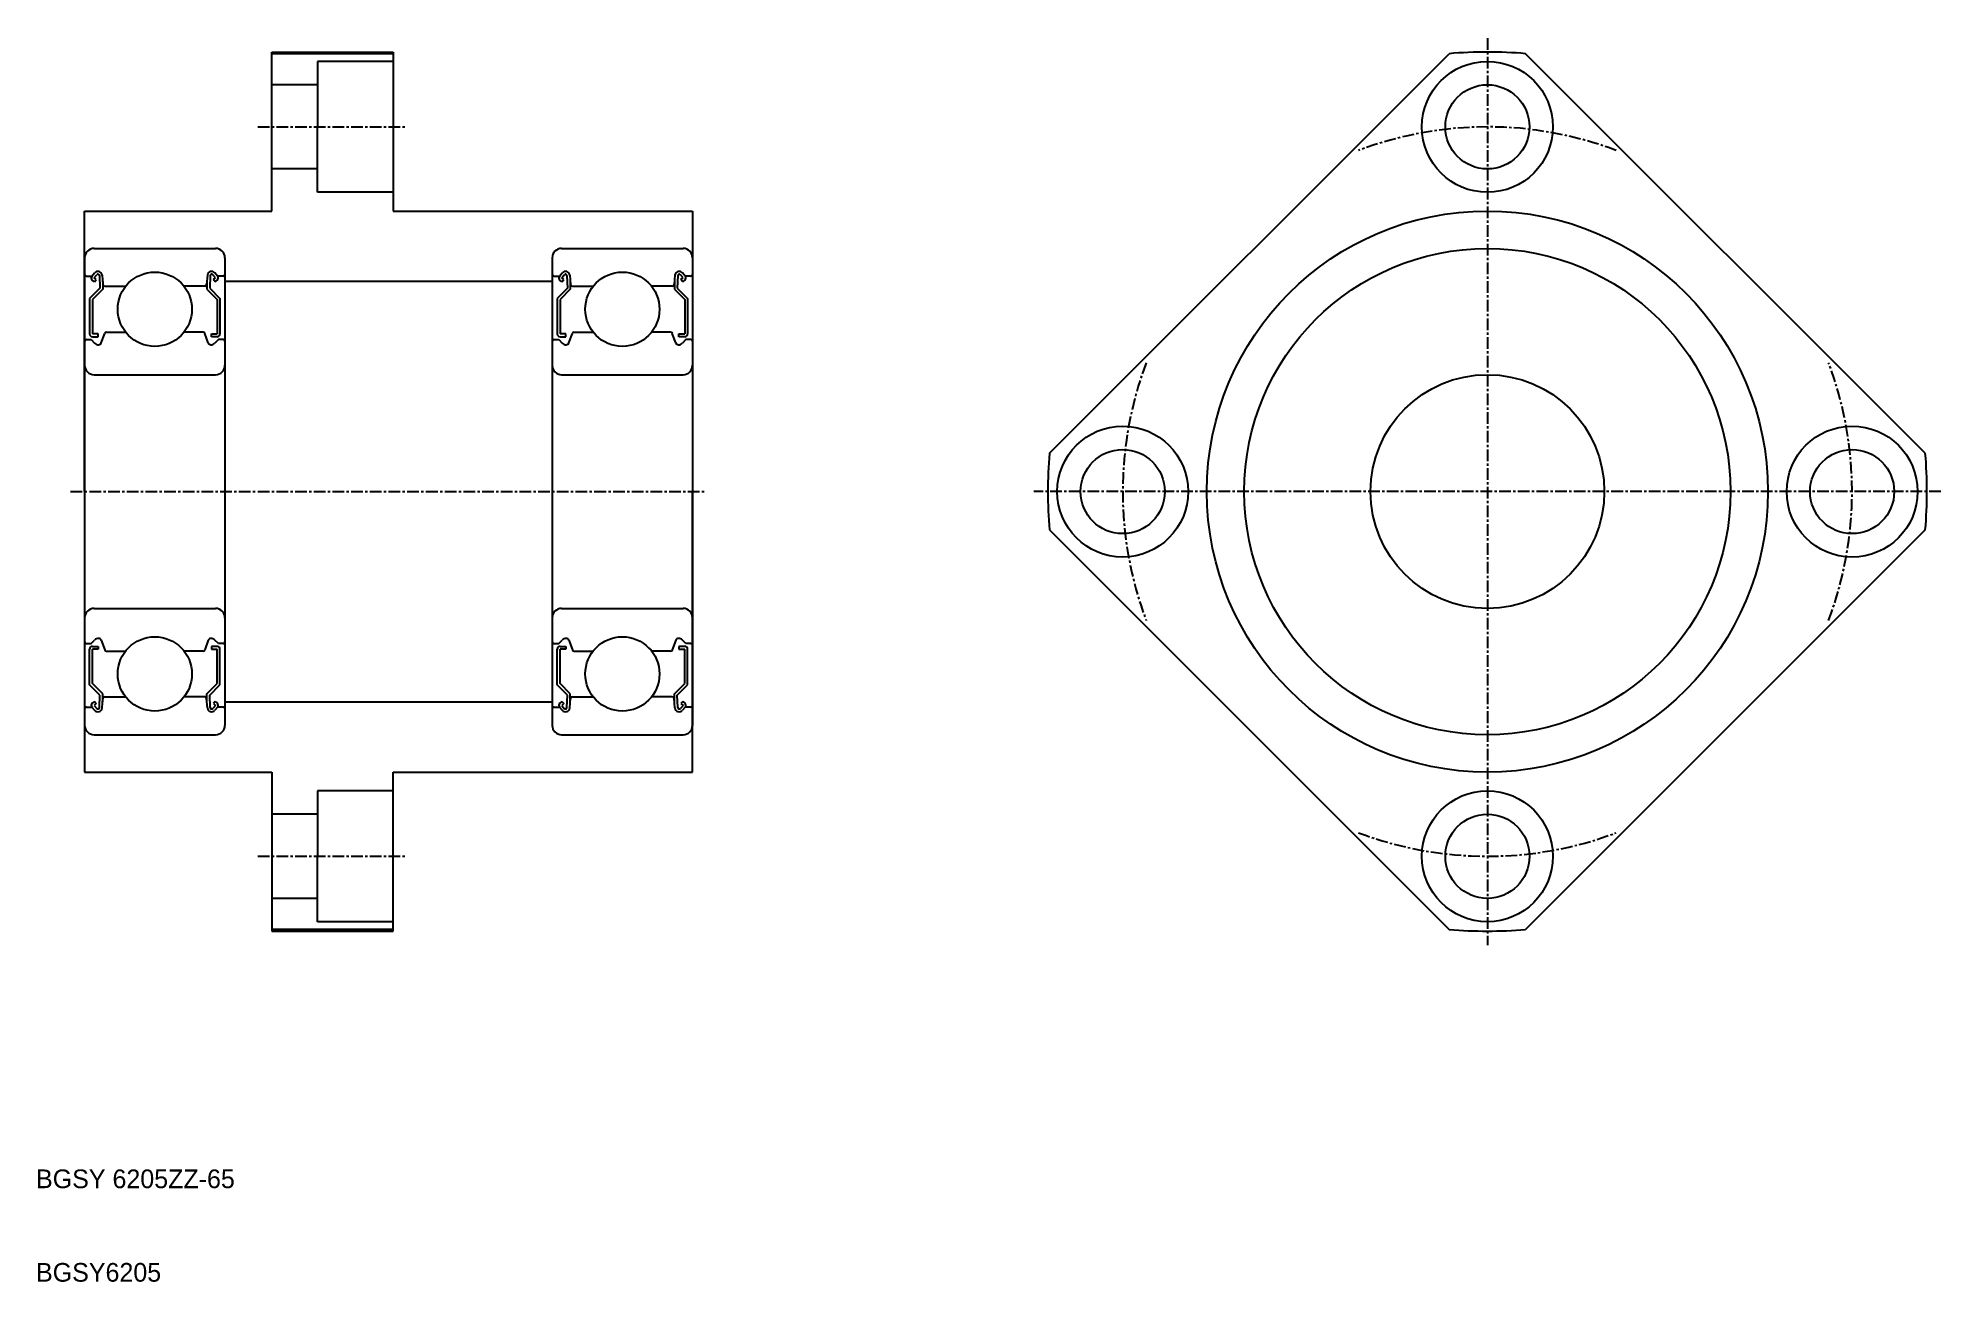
# Model space of a CAD drawing. Extents: x 154 to 358, y 30 to 163.
import ezdxf

# ---------------------------------------------------------------- set-up
doc = ezdxf.new("R2010")
doc.units = 0
doc.linetypes.add('CENTER', pattern=[2, 1.25, -0.25, 0.25, -0.25])
doc.linetypes.add('DASHED', pattern=[19.05, 12.7, -6.35])
doc.layers.get('0').update_dxf_attribs({"linetype": 'CONTINUOUS'})
doc.layers.add('CENTER', color=1, linetype='CENTER')

msp = doc.modelspace()

# ---------------------------------------------------------------- linework, layer by layer
for p, q in [((179.23, 161.54), (192.23, 161.54)), ((179.23, 144.54), (179.23, 161.54)), ((192.23, 161.36), (179.23, 161.36)), ((192.23, 161.54), (192.23, 144.54)), ((262.4, 118.63), (305.14, 161.36)), ((356.05, 118.63), (313.32, 161.36)), ((159.23, 114.54), (159.23, 144.54)), ((159.23, 144.54), (179.23, 144.54)), ((192.23, 144.54), (224.23, 144.54)), ((224.23, 144.54), (224.23, 114.54)), ((160.23, 140.54), (173.23, 140.54)), ((210.23, 140.54), (223.23, 140.54)), ((159.23, 139.54), (159.23, 89.54)), ((174.23, 139.54), (174.23, 89.54)), ((209.23, 139.54), (209.23, 89.54)), ((224.23, 139.54), (224.23, 89.54)), ((159.43, 137.59), (160.01, 137.59)), ((160.01, 137.59), (160.29, 137.92)), ((160.27, 136.97), (160.04, 137.16)), ((160.24, 137.39), (160.52, 137.73)), ((160.47, 137.2), (160.24, 137.39)), ((160.27, 136.97), (160.47, 137.2)), ((160.8, 137.63), (160.86, 136.29)), ((161.1, 137.67), (161.19, 136.67)), ((161.16, 137.01), (161.16, 136.17)), ((161.39, 136.49), (163.6, 136.49)), ((172.07, 136.49), (169.85, 136.49)), ((172.35, 137.67), (172.27, 136.67)), ((172.3, 137.01), (172.3, 136.17)), ((172.65, 137.63), (172.6, 136.29)), ((173.22, 137.39), (172.93, 137.73)), ((172.99, 137.2), (173.22, 137.39)), ((173.18, 136.97), (172.99, 137.2)), ((173.45, 137.59), (173.16, 137.92)), ((173.18, 136.97), (173.41, 137.16)), ((174.03, 137.59), (173.45, 137.59)), ((209.43, 137.59), (210.01, 137.59)), ((210.01, 137.59), (210.29, 137.92)), ((210.27, 136.97), (210.04, 137.16)), ((210.24, 137.39), (210.52, 137.73)), ((210.47, 137.2), (210.24, 137.39)), ((210.27, 136.97), (210.47, 137.2)), ((210.8, 137.63), (210.86, 136.29)), ((211.1, 137.67), (211.19, 136.67)), ((211.16, 137.01), (211.16, 136.17)), ((211.39, 136.49), (213.6, 136.49)), ((222.07, 136.49), (219.85, 136.49)), ((222.35, 137.67), (222.27, 136.67)), ((222.3, 137.01), (222.3, 136.17)), ((222.65, 137.63), (222.6, 136.29)), ((223.22, 137.39), (222.93, 137.73)), ((222.99, 137.2), (223.22, 137.39)), ((223.18, 136.97), (222.99, 137.2)), ((223.45, 137.59), (223.16, 137.92)), ((223.18, 136.97), (223.41, 137.16)), ((224.03, 137.59), (223.45, 137.59)), ((160.86, 136.29), (159.76, 135.19)), ((159.76, 135.19), (159.76, 131.39)), ((161.16, 136.17), (160.06, 135.07)), ((160.06, 135.07), (160.06, 131.39)), ((172.3, 136.17), (173.4, 135.07)), ((172.6, 136.29), (173.7, 135.19)), ((173.4, 135.07), (173.4, 131.39)), ((173.7, 135.19), (173.7, 131.39)), ((210.86, 136.29), (209.76, 135.19)), ((209.76, 135.19), (209.76, 131.39)), ((211.16, 136.17), (210.06, 135.07)), ((210.06, 135.07), (210.06, 131.39)), ((222.3, 136.17), (223.4, 135.07)), ((222.6, 136.29), (223.7, 135.19)), ((223.4, 135.07), (223.4, 131.39)), ((223.7, 135.19), (223.7, 131.39)), ((159.43, 130.79), (159.93, 130.79)), ((159.93, 130.79), (160.3, 130.41)), ((160.68, 131.39), (160.06, 131.39)), ((160.06, 131.09), (160.68, 131.09)), ((160.68, 131.09), (160.68, 131.39)), ((161.01, 130.43), (161.38, 131.45)), ((161.57, 131.59), (163.6, 131.59)), ((171.89, 131.59), (169.85, 131.59)), ((172.44, 130.43), (172.07, 131.45)), ((172.78, 131.09), (172.78, 131.39)), ((172.78, 131.39), (173.4, 131.39)), ((173.4, 131.09), (172.78, 131.09)), ((173.53, 130.79), (173.15, 130.41)), ((174.03, 130.79), (173.53, 130.79)), ((209.43, 130.79), (209.93, 130.79)), ((209.93, 130.79), (210.3, 130.41)), ((210.68, 131.39), (210.06, 131.39)), ((210.06, 131.09), (210.68, 131.09)), ((210.68, 131.09), (210.68, 131.39)), ((211.01, 130.43), (211.38, 131.45)), ((211.57, 131.59), (213.6, 131.59)), ((221.89, 131.59), (219.85, 131.59)), ((222.44, 130.43), (222.07, 131.45)), ((222.78, 131.09), (222.78, 131.39)), ((222.78, 131.39), (223.4, 131.39)), ((223.4, 131.09), (222.78, 131.09)), ((223.53, 130.79), (223.15, 130.41)), ((224.03, 130.79), (223.53, 130.79)), ((160.23, 127.04), (173.23, 127.04)), ((210.23, 127.04), (223.23, 127.04)), ((159.23, 114.54), (159.23, 84.54)), ((224.23, 84.54), (224.23, 114.54)), ((262.4, 110.45), (305.14, 67.71)), ((356.05, 110.45), (313.32, 67.71)), ((160.23, 102.04), (173.23, 102.04)), ((210.23, 102.04), (223.23, 102.04)), ((159.43, 98.29), (159.93, 98.29)), ((159.76, 93.88), (159.76, 97.69)), ((159.93, 98.29), (160.3, 98.66)), ((160.06, 97.99), (160.68, 97.99)), ((160.06, 94.01), (160.06, 97.69)), ((160.68, 97.69), (160.06, 97.69)), ((160.68, 97.99), (160.68, 97.69)), ((161.01, 98.64), (161.38, 97.62)), ((172.44, 98.64), (172.07, 97.62)), ((172.78, 97.99), (172.78, 97.69)), ((173.4, 97.99), (172.78, 97.99)), ((172.78, 97.69), (173.4, 97.69)), ((173.53, 98.29), (173.15, 98.66)), ((173.4, 94.01), (173.4, 97.69)), ((174.03, 98.29), (173.53, 98.29)), ((173.7, 93.88), (173.7, 97.69)), ((209.43, 98.29), (209.93, 98.29)), ((209.76, 93.88), (209.76, 97.69)), ((209.93, 98.29), (210.3, 98.66)), ((210.06, 97.99), (210.68, 97.99)), ((210.68, 97.69), (210.06, 97.69)), ((210.06, 94.01), (210.06, 97.69)), ((210.68, 97.99), (210.68, 97.69)), ((211.01, 98.64), (211.38, 97.62)), ((222.44, 98.64), (222.07, 97.62)), ((222.78, 97.99), (222.78, 97.69)), ((223.4, 97.99), (222.78, 97.99)), ((222.78, 97.69), (223.4, 97.69)), ((223.53, 98.29), (223.15, 98.66)), ((223.4, 94.01), (223.4, 97.69)), ((224.03, 98.29), (223.53, 98.29)), ((223.7, 93.88), (223.7, 97.69)), ((161.57, 97.49), (163.6, 97.49)), ((171.89, 97.49), (169.85, 97.49)), ((211.57, 97.49), (213.6, 97.49)), ((221.89, 97.49), (219.85, 97.49)), ((160.86, 92.78), (159.76, 93.88)), ((161.16, 92.91), (160.06, 94.01)), ((172.3, 92.91), (173.4, 94.01)), ((172.6, 92.78), (173.7, 93.88)), ((210.86, 92.78), (209.76, 93.88)), ((211.16, 92.91), (210.06, 94.01)), ((222.3, 92.91), (223.4, 94.01)), ((222.6, 92.78), (223.7, 93.88)), ((160.27, 92.1), (160.04, 91.91)), ((160.47, 91.87), (160.24, 91.68)), ((160.24, 91.68), (160.52, 91.34)), ((160.27, 92.1), (160.47, 91.87)), ((160.8, 91.44), (160.86, 92.78)), ((161.1, 91.41), (161.19, 92.4)), ((161.16, 92.06), (161.16, 92.91)), ((161.39, 92.59), (163.6, 92.59)), ((172.07, 92.59), (169.85, 92.59)), ((172.35, 91.41), (172.27, 92.4)), ((172.3, 92.06), (172.3, 92.91)), ((172.65, 91.44), (172.6, 92.78)), ((173.22, 91.68), (172.93, 91.34)), ((173.18, 92.1), (172.99, 91.87)), ((172.99, 91.87), (173.22, 91.68)), ((173.18, 92.1), (173.41, 91.91)), ((210.27, 92.1), (210.04, 91.91)), ((210.47, 91.87), (210.24, 91.68)), ((210.24, 91.68), (210.52, 91.34)), ((210.27, 92.1), (210.47, 91.87)), ((210.8, 91.44), (210.86, 92.78)), ((211.1, 91.41), (211.19, 92.4)), ((211.16, 92.06), (211.16, 92.91)), ((211.39, 92.59), (213.6, 92.59)), ((222.07, 92.59), (219.85, 92.59)), ((222.35, 91.41), (222.27, 92.4)), ((222.3, 92.06), (222.3, 92.91)), ((222.65, 91.44), (222.6, 92.78)), ((223.22, 91.68), (222.93, 91.34)), ((223.18, 92.1), (222.99, 91.87)), ((222.99, 91.87), (223.22, 91.68)), ((223.18, 92.1), (223.41, 91.91)), ((159.43, 91.49), (160.01, 91.49)), ((160.01, 91.49), (160.29, 91.15)), ((173.45, 91.49), (173.16, 91.15)), ((174.03, 91.49), (173.45, 91.49)), ((209.43, 91.49), (210.01, 91.49)), ((210.01, 91.49), (210.29, 91.15)), ((223.45, 91.49), (223.16, 91.15)), ((224.03, 91.49), (223.45, 91.49)), ((160.23, 88.54), (173.23, 88.54)), ((163.78, 88.54), (163.78, 88.54)), ((166.73, 88.54), (166.73, 88.54)), ((210.23, 88.54), (223.23, 88.54)), ((213.78, 88.54), (213.78, 88.54)), ((216.73, 88.54), (216.73, 88.54)), ((159.23, 84.54), (179.23, 84.54)), ((179.23, 84.54), (179.23, 67.54)), ((192.23, 67.54), (192.23, 84.54)), ((192.23, 84.54), (224.23, 84.54)), ((192.23, 67.71), (179.23, 67.71)), ((179.23, 67.54), (192.23, 67.54))]:
    msp.add_line(p, q)
at = {"color": 3, "linetype": 'DASHED'}
for p, q in [((192.23, 160.54), (184.13, 160.54)), ((184.13, 160.54), (184.13, 153.54)), ((184.13, 158.04), (179.23, 158.04)), ((184.13, 146.54), (184.13, 153.54)), ((184.13, 149.04), (179.23, 149.04)), ((192.23, 146.54), (184.13, 146.54)), ((192.23, 82.54), (184.13, 82.54)), ((184.13, 82.54), (184.13, 75.54)), ((184.13, 80.04), (179.23, 80.04)), ((184.13, 68.54), (184.13, 75.54)), ((184.13, 71.04), (179.23, 71.04)), ((192.23, 68.54), (184.13, 68.54))]:
    msp.add_line(p, q, dxfattribs=at)
at = {"color": 7, "linetype": 'CONTINUOUS'}
for p, q in [((174.23, 137.04), (209.23, 137.04)), ((174.23, 92.04), (209.23, 92.04))]:
    msp.add_line(p, q, dxfattribs=at)
for centre, radius in [((309.23, 153.54), 7), ((309.23, 153.54), 4.5), ((309.23, 114.54), 30), ((309.23, 114.54), 26), ((166.73, 134.04), 3.97), ((216.73, 134.04), 3.97), ((309.23, 114.54), 12.5), ((270.23, 114.54), 7), ((348.23, 114.54), 7), ((270.23, 114.54), 4.5), ((348.23, 114.54), 4.5), ((166.73, 95.04), 3.97), ((216.73, 95.04), 3.97), ((309.23, 75.54), 7), ((309.23, 75.54), 4.5)]:
    msp.add_circle(centre, radius)
for centre, radius, start, end in [((309.23, 114.54), 47, 85.0078, 94.9922), ((160.23, 139.54), 1, 90, 180), ((173.23, 139.54), 1, 0, 90), ((210.23, 139.54), 1, 90, 180), ((223.23, 139.54), 1, 0, 90), ((159.43, 137.79), 0.2, 180, 270), ((160.24, 137.39), 0.3, 139.9105, 229.9992), ((160.64, 137.63), 0.46, 4.9869, 139.9105), ((160.64, 137.63), 0.16, 2.3754, 139.9946), ((161.39, 136.69), 0.2, 184.9869, 270), ((172.07, 136.69), 0.2, 270, 355.0131), ((172.81, 137.63), 0.46, 40.0895, 175.0131), ((172.81, 137.63), 0.16, 40.0054, 177.6246), ((173.22, 137.39), 0.3, 310.0008, 40.0895), ((174.03, 137.79), 0.2, 270, 0), ((209.43, 137.79), 0.2, 180, 270), ((210.24, 137.39), 0.3, 139.9105, 229.9992), ((210.64, 137.63), 0.46, 4.9869, 139.9105), ((210.64, 137.63), 0.16, 2.3754, 139.9946), ((211.39, 136.69), 0.2, 184.9869, 270), ((222.07, 136.69), 0.2, 270, 355.0131), ((222.81, 137.63), 0.46, 40.0895, 175.0131), ((222.81, 137.63), 0.16, 40.0054, 177.6246), ((223.22, 137.39), 0.3, 310.0008, 40.0895), ((224.03, 137.79), 0.2, 270, 0), ((159.43, 130.59), 0.2, 90, 180), ((160.06, 131.39), 0.3, 180, 270), ((160.72, 130.84), 0.6, 225.0023, 272.8279), ((160.73, 130.54), 0.3, 265.4914, 340.0304), ((161.57, 131.39), 0.2, 90, 160.0304), ((171.89, 131.39), 0.2, 19.9696, 90), ((172.73, 130.54), 0.3, 199.9696, 274.5086), ((172.73, 130.84), 0.6, 267.1721, 314.9977), ((173.4, 131.39), 0.3, 270, 0), ((174.03, 130.59), 0.2, 0, 90), ((209.43, 130.59), 0.2, 90, 180), ((210.06, 131.39), 0.3, 180, 270), ((210.72, 130.84), 0.6, 225.0023, 272.8279), ((210.73, 130.54), 0.3, 265.4914, 340.0304), ((211.57, 131.39), 0.2, 90, 160.0304), ((221.89, 131.39), 0.2, 19.9696, 90), ((222.73, 130.54), 0.3, 199.9696, 274.5086), ((222.73, 130.84), 0.6, 267.1721, 314.9977), ((223.4, 131.39), 0.3, 270, 0), ((224.03, 130.59), 0.2, 0, 90), ((160.23, 128.04), 1, 180, 270), ((173.23, 128.04), 1, 270, 0), ((210.23, 128.04), 1, 180, 270), ((223.23, 128.04), 1, 270, 0), ((309.23, 114.54), 47, 175.0078, 184.9922), ((309.23, 114.54), 47, 355.0078, 4.9922), ((160.23, 101.04), 1, 90, 180), ((173.23, 101.04), 1, 0, 90), ((210.23, 101.04), 1, 90, 180), ((223.23, 101.04), 1, 0, 90), ((159.43, 98.49), 0.2, 180, 270), ((160.06, 97.69), 0.3, 90, 180), ((160.72, 98.24), 0.6, 87.1721, 134.9977), ((160.73, 98.54), 0.3, 19.9696, 94.5086), ((172.73, 98.54), 0.3, 85.4914, 160.0304), ((172.73, 98.24), 0.6, 45.0023, 92.8279), ((173.4, 97.69), 0.3, 0, 90), ((174.03, 98.49), 0.2, 270, 0), ((209.43, 98.49), 0.2, 180, 270), ((210.06, 97.69), 0.3, 90, 180), ((210.72, 98.24), 0.6, 87.1721, 134.9977), ((210.73, 98.54), 0.3, 19.9696, 94.5086), ((222.73, 98.54), 0.3, 85.4914, 160.0304), ((222.73, 98.24), 0.6, 45.0023, 92.8279), ((223.4, 97.69), 0.3, 0, 90), ((224.03, 98.49), 0.2, 270, 0), ((161.57, 97.69), 0.2, 199.9696, 270), ((171.89, 97.69), 0.2, 270, 340.0304), ((211.57, 97.69), 0.2, 199.9696, 270), ((221.89, 97.69), 0.2, 270, 340.0304), ((160.24, 91.68), 0.3, 130.0008, 220.0895), ((161.39, 92.39), 0.2, 90, 175.0131), ((172.07, 92.39), 0.2, 4.9869, 90), ((173.22, 91.68), 0.3, 319.9105, 49.9992), ((210.24, 91.68), 0.3, 130.0008, 220.0895), ((211.39, 92.39), 0.2, 90, 175.0131), ((222.07, 92.39), 0.2, 4.9869, 90), ((223.22, 91.68), 0.3, 319.9105, 49.9992), ((159.43, 91.29), 0.2, 90, 180), ((160.23, 89.54), 1, 180, 270), ((160.64, 91.45), 0.46, 220.0895, 355.0131), ((160.64, 91.45), 0.16, 220.0054, 357.6246), ((172.81, 91.45), 0.46, 184.9869, 319.9105), ((172.81, 91.45), 0.16, 182.3754, 319.9946), ((173.23, 89.54), 1, 270, 0), ((174.03, 91.29), 0.2, 0, 90), ((209.43, 91.29), 0.2, 90, 180), ((210.23, 89.54), 1, 180, 270), ((210.64, 91.45), 0.46, 220.0895, 355.0131), ((210.64, 91.45), 0.16, 220.0054, 357.6246), ((222.81, 91.45), 0.46, 184.9869, 319.9105), ((222.81, 91.45), 0.16, 182.3754, 319.9946), ((223.23, 89.54), 1, 270, 0), ((224.03, 91.29), 0.2, 0, 90), ((309.23, 114.54), 47, 265.0078, 274.9922)]:
    msp.add_arc(centre, radius, start, end)
at = {"layer": 'CENTER', "color": 1, "linetype": 'CENTER'}
for p, q in [((309.23, 163.04), (309.23, 66.04)), ((177.73, 153.54), (193.73, 153.54)), ((157.73, 114.54), (225.73, 114.54)), ((357.73, 114.54), (260.73, 114.54)), ((177.73, 75.54), (193.73, 75.54))]:
    msp.add_line(p, q, dxfattribs=at)
for start, end in [(69.3202, 110.6798), (159.3202, 200.6798), (339.3202, 20.6798), (249.3202, 290.6798)]:
    msp.add_arc((309.23, 114.54), 39, start, end, dxfattribs=at)

# ---------------------------------------------------------------- texts
for s, p in [('BGSY 6205ZZ-65', (154.03, 40.05)), ('BGSY6205', (154.03, 30.05))]:
    msp.add_text(s, height=2).set_placement(p)

doc.saveas('drawing.dxf')
